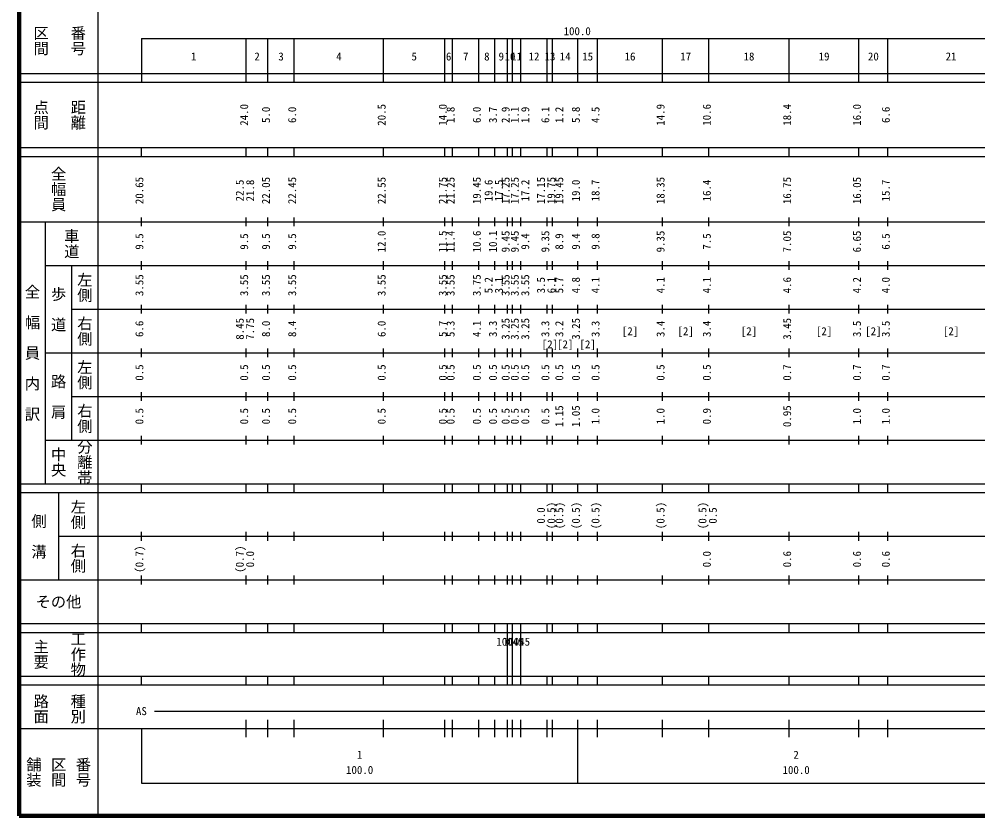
# Model space of a CAD drawing. Units: millimetres on the paper, enlarged 1000 times. Extents: x 40000 to 680000, y 20000 to 380000.
# Drawn here: x 40000 to 259631, y 20000 to 202409 of the extents above; entities that cross this region are included whole.
import ezdxf
from ezdxf.enums import TextEntityAlignment as Align

# ---------------------------------------------------------------- set-up
doc = ezdxf.new("R2010")
doc.units = ezdxf.units.MM
doc.header["$LTSCALE"] = 1000
doc.layers.add('M-TTL', color=2, linetype='Continuous', lineweight=140)
doc.layers.add('M-TTL-BAND', color=7, linetype='Continuous', lineweight=25)
doc.styles.add('@ＭＳ ゴシック', font='')
doc.styles.add('ＭＳ ゴシック', font='')
doc.styles.get('@ＭＳ ゴシック').set_extended_font_data('@MS Gothic')
doc.styles.get('ＭＳ ゴシック').set_extended_font_data('MS Gothic')

msp = doc.modelspace()

# ---------------------------------------------------------------- linework, layer by layer
at = {"layer": 'M-TTL'}
for p, q in [((40000, 380000), (40000, 20000)), ((40000, 20000), (680000, 20000))]:
    msp.add_line(p, q, dxfattribs=at)
at = {"layer": 'M-TTL-BAND'}
for p, q in [((58000, 370000), (58000, 20000)), ((68000, 198000), (579000, 198000)), ((68000, 198000), (68000, 188000)), ((92000, 188000), (92000, 198000)), ((97000, 188000), (97000, 198000)), ((103000, 188000), (103000, 198000)), ((123500, 188000), (123500, 198000)), ((137500, 188000), (137500, 198000)), ((139300, 188000), (139300, 198000)), ((145300, 188000), (145300, 198000)), ((149000, 188000), (149000, 198000)), ((151900, 188000), (151900, 198000)), ((153000, 188000), (153000, 198000)), ((154900, 188000), (154900, 198000)), ((161000, 188000), (161000, 198000)), ((162200, 188000), (162200, 198000)), ((168000, 188000), (168000, 198000)), ((172500, 188000), (172500, 198000)), ((187400, 188000), (187400, 198000)), ((198000, 188000), (198000, 198000)), ((216400, 188000), (216400, 198000)), ((232400, 188000), (232400, 198000)), ((239000, 188000), (239000, 198000)), ((40000, 190000), (579000, 190000)), ((40000, 188000), (579000, 188000)), ((40000, 173000), (579000, 173000)), ((68000, 171000), (68000, 173000)), ((92000, 171000), (92000, 173000)), ((97000, 171000), (97000, 173000)), ((103000, 171000), (103000, 173000)), ((123500, 171000), (123500, 173000)), ((137500, 171000), (137500, 173000)), ((139300, 171000), (139300, 173000)), ((145300, 171000), (145300, 173000)), ((149000, 171000), (149000, 173000)), ((151900, 171000), (151900, 173000)), ((153000, 171000), (153000, 173000)), ((154900, 171000), (154900, 173000)), ((161000, 171000), (161000, 173000)), ((162200, 171000), (162200, 173000)), ((168000, 171000), (168000, 173000)), ((172500, 171000), (172500, 173000)), ((187400, 171000), (187400, 173000)), ((198000, 171000), (198000, 173000)), ((216400, 171000), (216400, 173000)), ((232400, 171000), (232400, 173000)), ((239000, 171000), (239000, 173000)), ((40000, 171000), (579000, 171000)), ((40000, 156000), (579000, 156000)), ((46000, 96000), (46000, 156000)), ((68000, 155000), (68000, 157000)), ((92000, 155000), (92000, 157000)), ((97000, 155000), (97000, 157000)), ((103000, 155000), (103000, 157000)), ((123500, 155000), (123500, 157000)), ((137500, 155000), (137500, 157000)), ((139300, 155000), (139300, 157000)), ((145300, 155000), (145300, 157000)), ((149000, 155000), (149000, 157000)), ((151900, 155000), (151900, 157000)), ((153000, 155000), (153000, 157000)), ((154900, 155000), (154900, 157000)), ((161000, 155000), (161000, 157000)), ((162200, 155000), (162200, 157000)), ((168000, 155000), (168000, 157000)), ((172500, 155000), (172500, 157000)), ((187400, 155000), (187400, 157000)), ((198000, 155000), (198000, 157000)), ((216400, 155000), (216400, 157000)), ((232400, 155000), (232400, 157000)), ((239000, 155000), (239000, 157000)), ((46000, 146000), (579000, 146000)), ((52000, 146000), (52000, 106000)), ((68000, 145000), (68000, 147000)), ((92000, 145000), (92000, 147000)), ((97000, 145000), (97000, 147000)), ((103000, 145000), (103000, 147000)), ((123500, 145000), (123500, 147000)), ((137500, 145000), (137500, 147000)), ((139300, 145000), (139300, 147000)), ((145300, 145000), (145300, 147000)), ((149000, 145000), (149000, 147000)), ((151900, 145000), (151900, 147000)), ((153000, 145000), (153000, 147000)), ((154900, 145000), (154900, 147000)), ((161000, 145000), (161000, 147000)), ((162200, 145000), (162200, 147000)), ((168000, 145000), (168000, 147000)), ((172500, 145000), (172500, 147000)), ((187400, 145000), (187400, 147000)), ((198000, 145000), (198000, 147000)), ((216400, 145000), (216400, 147000)), ((232400, 145000), (232400, 147000)), ((239000, 145000), (239000, 147000)), ((68000, 135000), (68000, 137000)), ((92000, 135000), (92000, 137000)), ((97000, 135000), (97000, 137000)), ((103000, 135000), (103000, 137000)), ((123500, 135000), (123500, 137000)), ((137500, 135000), (137500, 137000)), ((139300, 135000), (139300, 137000)), ((145300, 135000), (145300, 137000)), ((149000, 135000), (149000, 137000)), ((151900, 135000), (151900, 137000)), ((153000, 135000), (153000, 137000)), ((154900, 135000), (154900, 137000)), ((161000, 135000), (161000, 137000)), ((162200, 135000), (162200, 137000)), ((168000, 135000), (168000, 137000)), ((172500, 135000), (172500, 137000)), ((187400, 135000), (187400, 137000)), ((198000, 135000), (198000, 137000)), ((216400, 135000), (216400, 137000)), ((232400, 135000), (232400, 137000)), ((239000, 135000), (239000, 137000)), ((52000, 136000), (579000, 136000)), ((46000, 126000), (579000, 126000)), ((68000, 125000), (68000, 127000)), ((92000, 125000), (92000, 127000)), ((97000, 125000), (97000, 127000)), ((103000, 125000), (103000, 127000)), ((123500, 125000), (123500, 127000)), ((137500, 125000), (137500, 127000)), ((139300, 125000), (139300, 127000)), ((145300, 125000), (145300, 127000)), ((149000, 125000), (149000, 127000)), ((151900, 125000), (151900, 127000)), ((153000, 125000), (153000, 127000)), ((154900, 125000), (154900, 127000)), ((161000, 125000), (161000, 127000)), ((162200, 125000), (162200, 127000)), ((168000, 125000), (168000, 127000)), ((172500, 125000), (172500, 127000)), ((187400, 125000), (187400, 127000)), ((198000, 125000), (198000, 127000)), ((216400, 125000), (216400, 127000)), ((232400, 125000), (232400, 127000)), ((239000, 125000), (239000, 127000)), ((68000, 115000), (68000, 117000)), ((92000, 115000), (92000, 117000)), ((97000, 115000), (97000, 117000)), ((103000, 115000), (103000, 117000)), ((123500, 115000), (123500, 117000)), ((137500, 115000), (137500, 117000)), ((139300, 115000), (139300, 117000)), ((145300, 115000), (145300, 117000)), ((149000, 115000), (149000, 117000)), ((151900, 115000), (151900, 117000)), ((153000, 115000), (153000, 117000)), ((154900, 115000), (154900, 117000)), ((161000, 115000), (161000, 117000)), ((162200, 115000), (162200, 117000)), ((168000, 115000), (168000, 117000)), ((172500, 115000), (172500, 117000)), ((187400, 115000), (187400, 117000)), ((198000, 115000), (198000, 117000)), ((216400, 115000), (216400, 117000)), ((232400, 115000), (232400, 117000)), ((239000, 115000), (239000, 117000)), ((52000, 116000), (579000, 116000)), ((46000, 106000), (579000, 106000)), ((68000, 105000), (68000, 107000)), ((92000, 105000), (92000, 107000)), ((97000, 105000), (97000, 107000)), ((103000, 105000), (103000, 107000)), ((123500, 105000), (123500, 107000)), ((137500, 105000), (137500, 107000)), ((139300, 105000), (139300, 107000)), ((145300, 105000), (145300, 107000)), ((149000, 105000), (149000, 107000)), ((151900, 105000), (151900, 107000)), ((153000, 105000), (153000, 107000)), ((154900, 105000), (154900, 107000)), ((161000, 105000), (161000, 107000)), ((162200, 105000), (162200, 107000)), ((168000, 105000), (168000, 107000)), ((172500, 105000), (172500, 107000)), ((187400, 105000), (187400, 107000)), ((198000, 105000), (198000, 107000)), ((216400, 105000), (216400, 107000)), ((232400, 105000), (232400, 107000)), ((239000, 105000), (239000, 107000)), ((40000, 96000), (579000, 96000)), ((68000, 94000), (68000, 96000)), ((92000, 94000), (92000, 96000)), ((97000, 94000), (97000, 96000)), ((103000, 94000), (103000, 96000)), ((123500, 94000), (123500, 96000)), ((137500, 94000), (137500, 96000)), ((139300, 94000), (139300, 96000)), ((145300, 94000), (145300, 96000)), ((149000, 94000), (149000, 96000)), ((151900, 94000), (151900, 96000)), ((153000, 94000), (153000, 96000)), ((154900, 94000), (154900, 96000)), ((161000, 94000), (161000, 96000)), ((162200, 94000), (162200, 96000)), ((168000, 94000), (168000, 96000)), ((172500, 94000), (172500, 96000)), ((187400, 94000), (187400, 96000)), ((198000, 94000), (198000, 96000)), ((216400, 94000), (216400, 96000)), ((232400, 94000), (232400, 96000)), ((239000, 94000), (239000, 96000)), ((40000, 94000), (579000, 94000)), ((49000, 94000), (49000, 74000)), ((49000, 84000), (579000, 84000)), ((68000, 83000), (68000, 85000)), ((92000, 83000), (92000, 85000)), ((97000, 83000), (97000, 85000)), ((103000, 83000), (103000, 85000)), ((123500, 83000), (123500, 85000)), ((137500, 83000), (137500, 85000)), ((139300, 83000), (139300, 85000)), ((145300, 83000), (145300, 85000)), ((149000, 83000), (149000, 85000)), ((151900, 83000), (151900, 85000)), ((153000, 83000), (153000, 85000)), ((154900, 83000), (154900, 85000)), ((161000, 83000), (161000, 85000)), ((162200, 83000), (162200, 85000)), ((168000, 83000), (168000, 85000)), ((172500, 83000), (172500, 85000)), ((187400, 83000), (187400, 85000)), ((198000, 83000), (198000, 85000)), ((216400, 83000), (216400, 85000)), ((232400, 83000), (232400, 85000)), ((239000, 83000), (239000, 85000)), ((68000, 73000), (68000, 75000)), ((92000, 73000), (92000, 75000)), ((97000, 73000), (97000, 75000)), ((103000, 73000), (103000, 75000)), ((123500, 73000), (123500, 75000)), ((137500, 73000), (137500, 75000)), ((139300, 73000), (139300, 75000)), ((145300, 73000), (145300, 75000)), ((149000, 73000), (149000, 75000)), ((151900, 73000), (151900, 75000)), ((153000, 73000), (153000, 75000)), ((154900, 73000), (154900, 75000)), ((161000, 73000), (161000, 75000)), ((162200, 73000), (162200, 75000)), ((168000, 73000), (168000, 75000)), ((172500, 73000), (172500, 75000)), ((187400, 73000), (187400, 75000)), ((198000, 73000), (198000, 75000)), ((216400, 73000), (216400, 75000)), ((232400, 73000), (232400, 75000)), ((239000, 73000), (239000, 75000)), ((40000, 74000), (579000, 74000)), ((40000, 64000), (579000, 64000)), ((68000, 62000), (68000, 64000)), ((92000, 62000), (92000, 64000)), ((97000, 62000), (97000, 64000)), ((103000, 62000), (103000, 64000)), ((123500, 62000), (123500, 64000)), ((137500, 62000), (137500, 64000)), ((139300, 62000), (139300, 64000)), ((145300, 62000), (145300, 64000)), ((149000, 62000), (149000, 64000)), ((151900, 62000), (151900, 64000)), ((153000, 62000), (153000, 64000)), ((154900, 62000), (154900, 64000)), ((161000, 62000), (161000, 64000)), ((162200, 62000), (162200, 64000)), ((168000, 62000), (168000, 64000)), ((172500, 62000), (172500, 64000)), ((187400, 62000), (187400, 64000)), ((198000, 62000), (198000, 64000)), ((216400, 62000), (216400, 64000)), ((232400, 62000), (232400, 64000)), ((239000, 62000), (239000, 64000)), ((40000, 62000), (579000, 62000)), ((151900, 52000), (151900, 62000)), ((153000, 52000), (153000, 62000)), ((153000, 52000), (153000, 62000)), ((154900, 52000), (154900, 62000)), ((40000, 52000), (579000, 52000)), ((68000, 50000), (68000, 52000)), ((92000, 50000), (92000, 52000)), ((97000, 50000), (97000, 52000)), ((103000, 50000), (103000, 52000)), ((123500, 50000), (123500, 52000)), ((137500, 50000), (137500, 52000)), ((139300, 50000), (139300, 52000)), ((145300, 50000), (145300, 52000)), ((149000, 50000), (149000, 52000)), ((151900, 50000), (151900, 52000)), ((153000, 50000), (153000, 52000)), ((154900, 50000), (154900, 52000)), ((161000, 50000), (161000, 52000)), ((162200, 50000), (162200, 52000)), ((168000, 50000), (168000, 52000)), ((172500, 50000), (172500, 52000)), ((187400, 50000), (187400, 52000)), ((198000, 50000), (198000, 52000)), ((216400, 50000), (216400, 52000)), ((232400, 50000), (232400, 52000)), ((239000, 50000), (239000, 52000)), ((40000, 50000), (579000, 50000)), ((71000, 44000), (520000, 44000)), ((92000, 38000), (92000, 42000)), ((97000, 38000), (97000, 42000)), ((103000, 38000), (103000, 42000)), ((123500, 38000), (123500, 42000)), ((137500, 38000), (137500, 42000)), ((139300, 38000), (139300, 42000)), ((145300, 38000), (145300, 42000)), ((149000, 38000), (149000, 42000)), ((151900, 38000), (151900, 42000)), ((153000, 38000), (153000, 42000)), ((154900, 38000), (154900, 42000)), ((161000, 38000), (161000, 42000)), ((162200, 38000), (162200, 42000)), ((168000, 27500), (168000, 42000)), ((172500, 38000), (172500, 42000)), ((187400, 38000), (187400, 42000)), ((198000, 38000), (198000, 42000)), ((216400, 38000), (216400, 42000)), ((232400, 38000), (232400, 42000)), ((239000, 38000), (239000, 42000)), ((40000, 40000), (579000, 40000)), ((68000, 40000), (68000, 27500)), ((68000, 27500), (579000, 27500))]:
    msp.add_line(p, q, dxfattribs=at)

# ---------------------------------------------------------------- texts
at = {"layer": 'M-TTL-BAND', "style": '@ＭＳ ゴシック'}
for s, p in [('区間', (45000, 197500)), ('番号', (53500, 197500)), ('点間', (45000, 180500)), ('距離', (53500, 180500)), ('全幅員', (49000, 163500)), ('車道', (52000, 151000)), ('左側', (55000, 141000)), ('全\u3000幅\u3000員\u3000内\u3000訳', (43000, 126000)), ('歩\u3000道', (49000, 136000)), ('右側', (55000, 131000)), ('左側', (55000, 121000)), ('路\u3000肩', (49000, 116000)), ('右側', (55000, 111000)), ('分離帯', (55000, 101000)), ('中央', (49000, 101000)), ('左側', (53500, 89000)), ('側\u3000溝', (44500, 84000)), ('右側', (53500, 79000)), ('工作物', (53500, 57000)), ('主要', (45000, 57000)), ('路面', (45000, 44500)), ('種別', (53500, 44500)), ('舗装', (43333, 30000)), ('区間', (49000, 30000)), ('番号', (54667, 30000))]:
    msp.add_text(s, height=2566, rotation=270, dxfattribs=at).set_placement(p, align=Align.MIDDLE_CENTER)
at = {"layer": 'M-TTL-BAND', "style": 'ＭＳ ゴシック'}
for s, p in [('100.0', (167844, 198195)), ('1', (80000, 192405)), ('2', (94500, 192405)), ('3', (100000, 192405)), ('4', (113250, 192405)), ('5', (130500, 192405)), ('6', (138400, 192405)), ('7', (142300, 192405)), ('8', (147150, 192405)), ('9', (150450, 192405)), ('10', (152450, 192405)), ('11', (153950, 192405)), ('12', (157950, 192405)), ('13', (161600, 192405)), ('14', (165100, 192405)), ('15', (170250, 192405)), ('16', (179950, 192405)), ('17', (192700, 192405)), ('18', (207200, 192405)), ('19', (224400, 192405)), ('20', (235700, 192405)), ('21', (253500, 192405)), ('[2]', (179950, 129500)), ('[2]', (192700, 129500)), ('[2]', (207200, 129500)), ('[2]', (224400, 129500)), ('[2]', (235700, 129500)), ('[2]', (253500, 129500)), ('[2]', (161600, 126500)), ('[2]', (165100, 126500)), ('[2]', (170250, 126500)), ('AS', (68000, 42500)), ('1', (118000, 32523)), ('2', (218000, 32523)), ('100.0', (118000, 29033)), ('100.0', (218000, 29033))]:
    msp.add_text(s, height=1833, dxfattribs=at).set_placement(p, align=Align.BOTTOM_CENTER)
for s, p in [('24.0', (93000, 180500)), ('20.5', (124500, 180500)), ('14.0', (138500, 180500)), ('14.9', (188400, 180500)), ('10.6', (199000, 180500)), ('18.4', (217400, 180500)), ('16.0', (233400, 180500)), ('5.0', (98000, 180500)), ('6.0', (104000, 180500)), ('1.8', (140300, 180500)), ('6.0', (146300, 180500)), ('3.7', (150000, 180500)), ('2.9', (152900, 180500)), ('1.1', (155000, 180500)), ('1.9', (157400, 180500)), ('6.1', (162000, 180500)), ('1.2', (165200, 180500)), ('5.8', (169000, 180500)), ('4.5', (173500, 180500)), ('6.6', (240000, 180500)), ('20.65', (69000, 163174)), ('22.5', (92000, 163174)), ('21.8', (94370, 163174)), ('22.05', (98000, 163174)), ('22.45', (104000, 163174)), ('22.55', (124500, 163174)), ('21.75', (138500, 163174)), ('21.25', (140300, 163174)), ('19.45', (146300, 163174)), ('19.6', (149000, 163174)), ('17.5', (151370, 163174)), ('17.25', (152900, 163174)), ('17.25', (155000, 163174)), ('17.2', (157400, 163174)), ('17.15', (161000, 163174)), ('19.75', (163370, 163174)), ('19.45', (165200, 163174)), ('19.0', (169000, 163174)), ('18.7', (173500, 163174)), ('18.35', (188400, 163174)), ('16.4', (199000, 163174)), ('16.75', (217400, 163174)), ('16.05', (233400, 163174)), ('15.7', (240000, 163174)), ('12.0', (124500, 151500)), ('11.5', (138500, 151500)), ('11.4', (140300, 151500)), ('10.6', (146300, 151500)), ('10.1', (150000, 151500)), ('9.45', (152900, 151500)), ('9.45', (155000, 151500)), ('9.35', (162000, 151500)), ('9.35', (188400, 151500)), ('7.05', (217400, 151500)), ('6.65', (233400, 151500)), ('9.5', (69000, 151500)), ('9.5', (93000, 151500)), ('9.5', (98000, 151500)), ('9.5', (104000, 151500)), ('9.4', (157400, 151500)), ('8.9', (165200, 151500)), ('9.4', (169000, 151500)), ('9.8', (173500, 151500)), ('7.5', (199000, 151500)), ('6.5', (240000, 151500)), ('3.55', (69000, 141500)), ('3.55', (93000, 141500)), ('3.55', (98000, 141500)), ('3.55', (104000, 141500)), ('3.55', (124500, 141500)), ('3.55', (138500, 141500)), ('3.55', (140300, 141500)), ('3.75', (146300, 141500)), ('5.2', (149000, 141500)), ('3.1', (151370, 141500)), ('3.55', (152900, 141500)), ('3.55', (155000, 141500)), ('3.55', (157400, 141500)), ('3.5', (161000, 141500)), ('6.1', (163370, 141500)), ('5.7', (165200, 141500)), ('4.8', (169000, 141500)), ('4.1', (173500, 141500)), ('4.1', (188400, 141500)), ('4.1', (199000, 141500)), ('4.6', (217400, 141500)), ('4.2', (233400, 141500)), ('4.0', (240000, 141500)), ('6.6', (69000, 131500)), ('8.45', (92000, 131500)), ('7.75', (94370, 131500)), ('8.0', (98000, 131500)), ('8.4', (104000, 131500)), ('6.0', (124500, 131500)), ('5.7', (138500, 131500)), ('5.3', (140300, 131500)), ('4.1', (146300, 131500)), ('3.3', (150000, 131500)), ('3.25', (152900, 131500)), ('3.25', (155000, 131500)), ('3.25', (157400, 131500)), ('3.3', (162000, 131500)), ('3.2', (165200, 131500)), ('3.25', (169000, 131500)), ('3.3', (173500, 131500)), ('3.4', (188400, 131500)), ('3.4', (199000, 131500)), ('3.45', (217400, 131500)), ('3.5', (233400, 131500)), ('3.5', (240000, 131500)), ('0.5', (69000, 121500)), ('0.5', (93000, 121500)), ('0.5', (98000, 121500)), ('0.5', (104000, 121500)), ('0.5', (124500, 121500)), ('0.5', (138500, 121500)), ('0.5', (140300, 121500)), ('0.5', (146300, 121500)), ('0.5', (150000, 121500)), ('0.5', (152900, 121500)), ('0.5', (155000, 121500)), ('0.5', (157400, 121500)), ('0.5', (162000, 121500)), ('0.5', (165200, 121500)), ('0.5', (169000, 121500)), ('0.5', (173500, 121500)), ('0.5', (188400, 121500)), ('0.5', (199000, 121500)), ('0.7', (217400, 121500)), ('0.7', (233400, 121500)), ('0.7', (240000, 121500)), ('0.5', (69000, 111500)), ('0.5', (93000, 111500)), ('0.5', (98000, 111500)), ('0.5', (104000, 111500)), ('0.5', (124500, 111500)), ('0.5', (138500, 111500)), ('0.5', (140300, 111500)), ('0.5', (146300, 111500)), ('0.5', (150000, 111500)), ('0.5', (152900, 111500)), ('0.5', (155000, 111500)), ('0.5', (157400, 111500)), ('0.5', (162000, 111500)), ('1.15', (165200, 111500)), ('1.05', (169000, 111500)), ('1.0', (173500, 111500)), ('1.0', (188400, 111500)), ('0.9', (199000, 111500)), ('0.95', (217400, 111500)), ('1.0', (233400, 111500)), ('1.0', (240000, 111500)), ('0.0', (161000, 88764)), ('(0.5)', (163370, 88764)), ('(0.5)', (165200, 88764)), ('(0.5)', (169000, 88764)), ('(0.5)', (173500, 88764)), ('(0.5)', (188400, 88764)), ('(0.5)', (198000, 88764)), ('0.5', (200370, 88764)), ('(0.7)', (69000, 78764)), ('(0.7)', (92000, 78764)), ('0.0', (94370, 78764)), ('0.0', (199000, 78764)), ('0.6', (217400, 78764)), ('0.6', (233400, 78764)), ('0.6', (240000, 78764))]:
    msp.add_text(s, height=1833, rotation=90, dxfattribs=at).set_placement(p, align=Align.BOTTOM_CENTER)
msp.add_text('その他', height=2566, dxfattribs=at).set_placement((49000, 69000), align=Align.MIDDLE_CENTER)
for p in [(149325, 58405), (150825, 58405)]:
    msp.add_text('10045', height=1833, dxfattribs=at).set_placement(p, align=Align.BOTTOM_LEFT)

doc.saveas('drawing.dxf')
